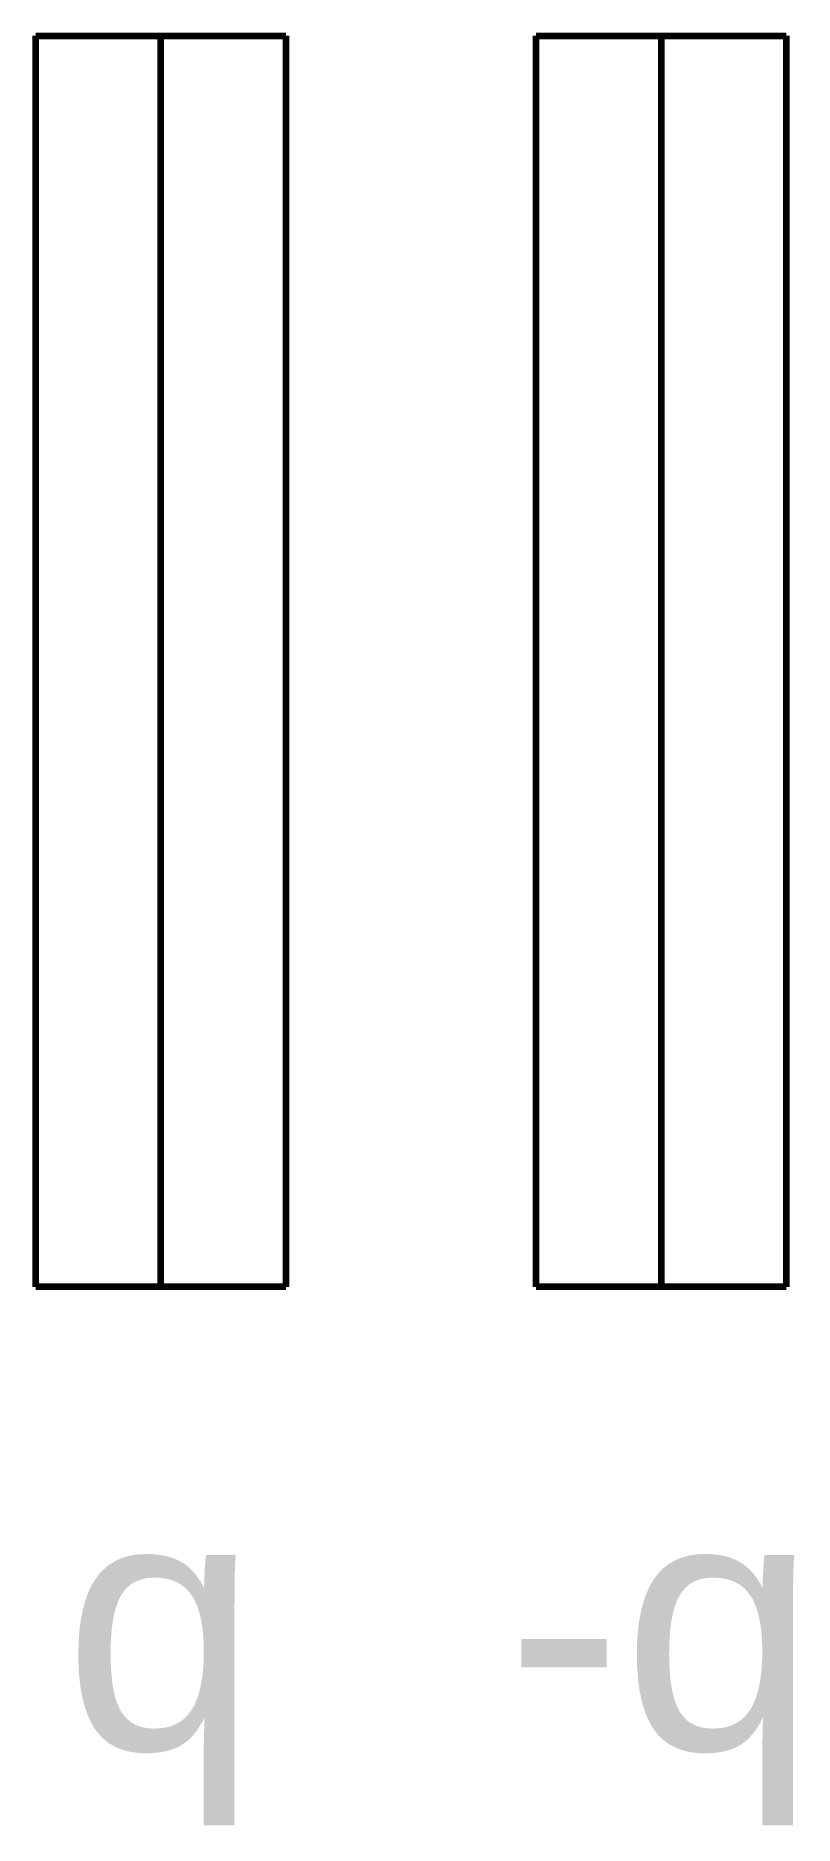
# Model space of a CAD drawing. Header units: centimetres. Extents: x -1 to 5.1, y -4.3 to 10.
import ezdxf

# ---------------------------------------------------------------- set-up
doc = ezdxf.new("R2010")
doc.units = ezdxf.units.CM
doc.linetypes.add('ACAD_ISO02W100', pattern=[15, 12, -3])
doc.layers.get('0').update_dxf_attribs({"lineweight": 25})
doc.styles.add('textstyle3', font='Arial.ttf')

msp = doc.modelspace()

# ---------------------------------------------------------------- linework, layer by layer
at = {"linetype": 'ACAD_ISO02W100', "lineweight": 100}
for p, q in [((-1, 0), (-1, 10)), ((-1, 10), (1, 10)), ((1, 10), (1, 0)), ((3, 0), (3, 10)), ((3, 10), (5, 10)), ((5, 10), (5, 0)), ((1, 0), (-1, 0)), ((5, 0), (3, 0))]:
    msp.add_line(p, q, dxfattribs=at)
at = {"lineweight": 100}
for p, q in [((0, 0), (0, 10)), ((4, 10), (4, 0))]:
    msp.add_line(p, q, dxfattribs=at)

# ---------------------------------------------------------------- texts
at = {"char_height": 2, "attachment_point": 5, "style": 'textstyle3'}
for s, insert in [('q', (0, -3)), ('-q', (4, -3))]:
    msp.add_mtext(s, dxfattribs=dict(at, insert=insert))

doc.saveas('drawing.dxf')
